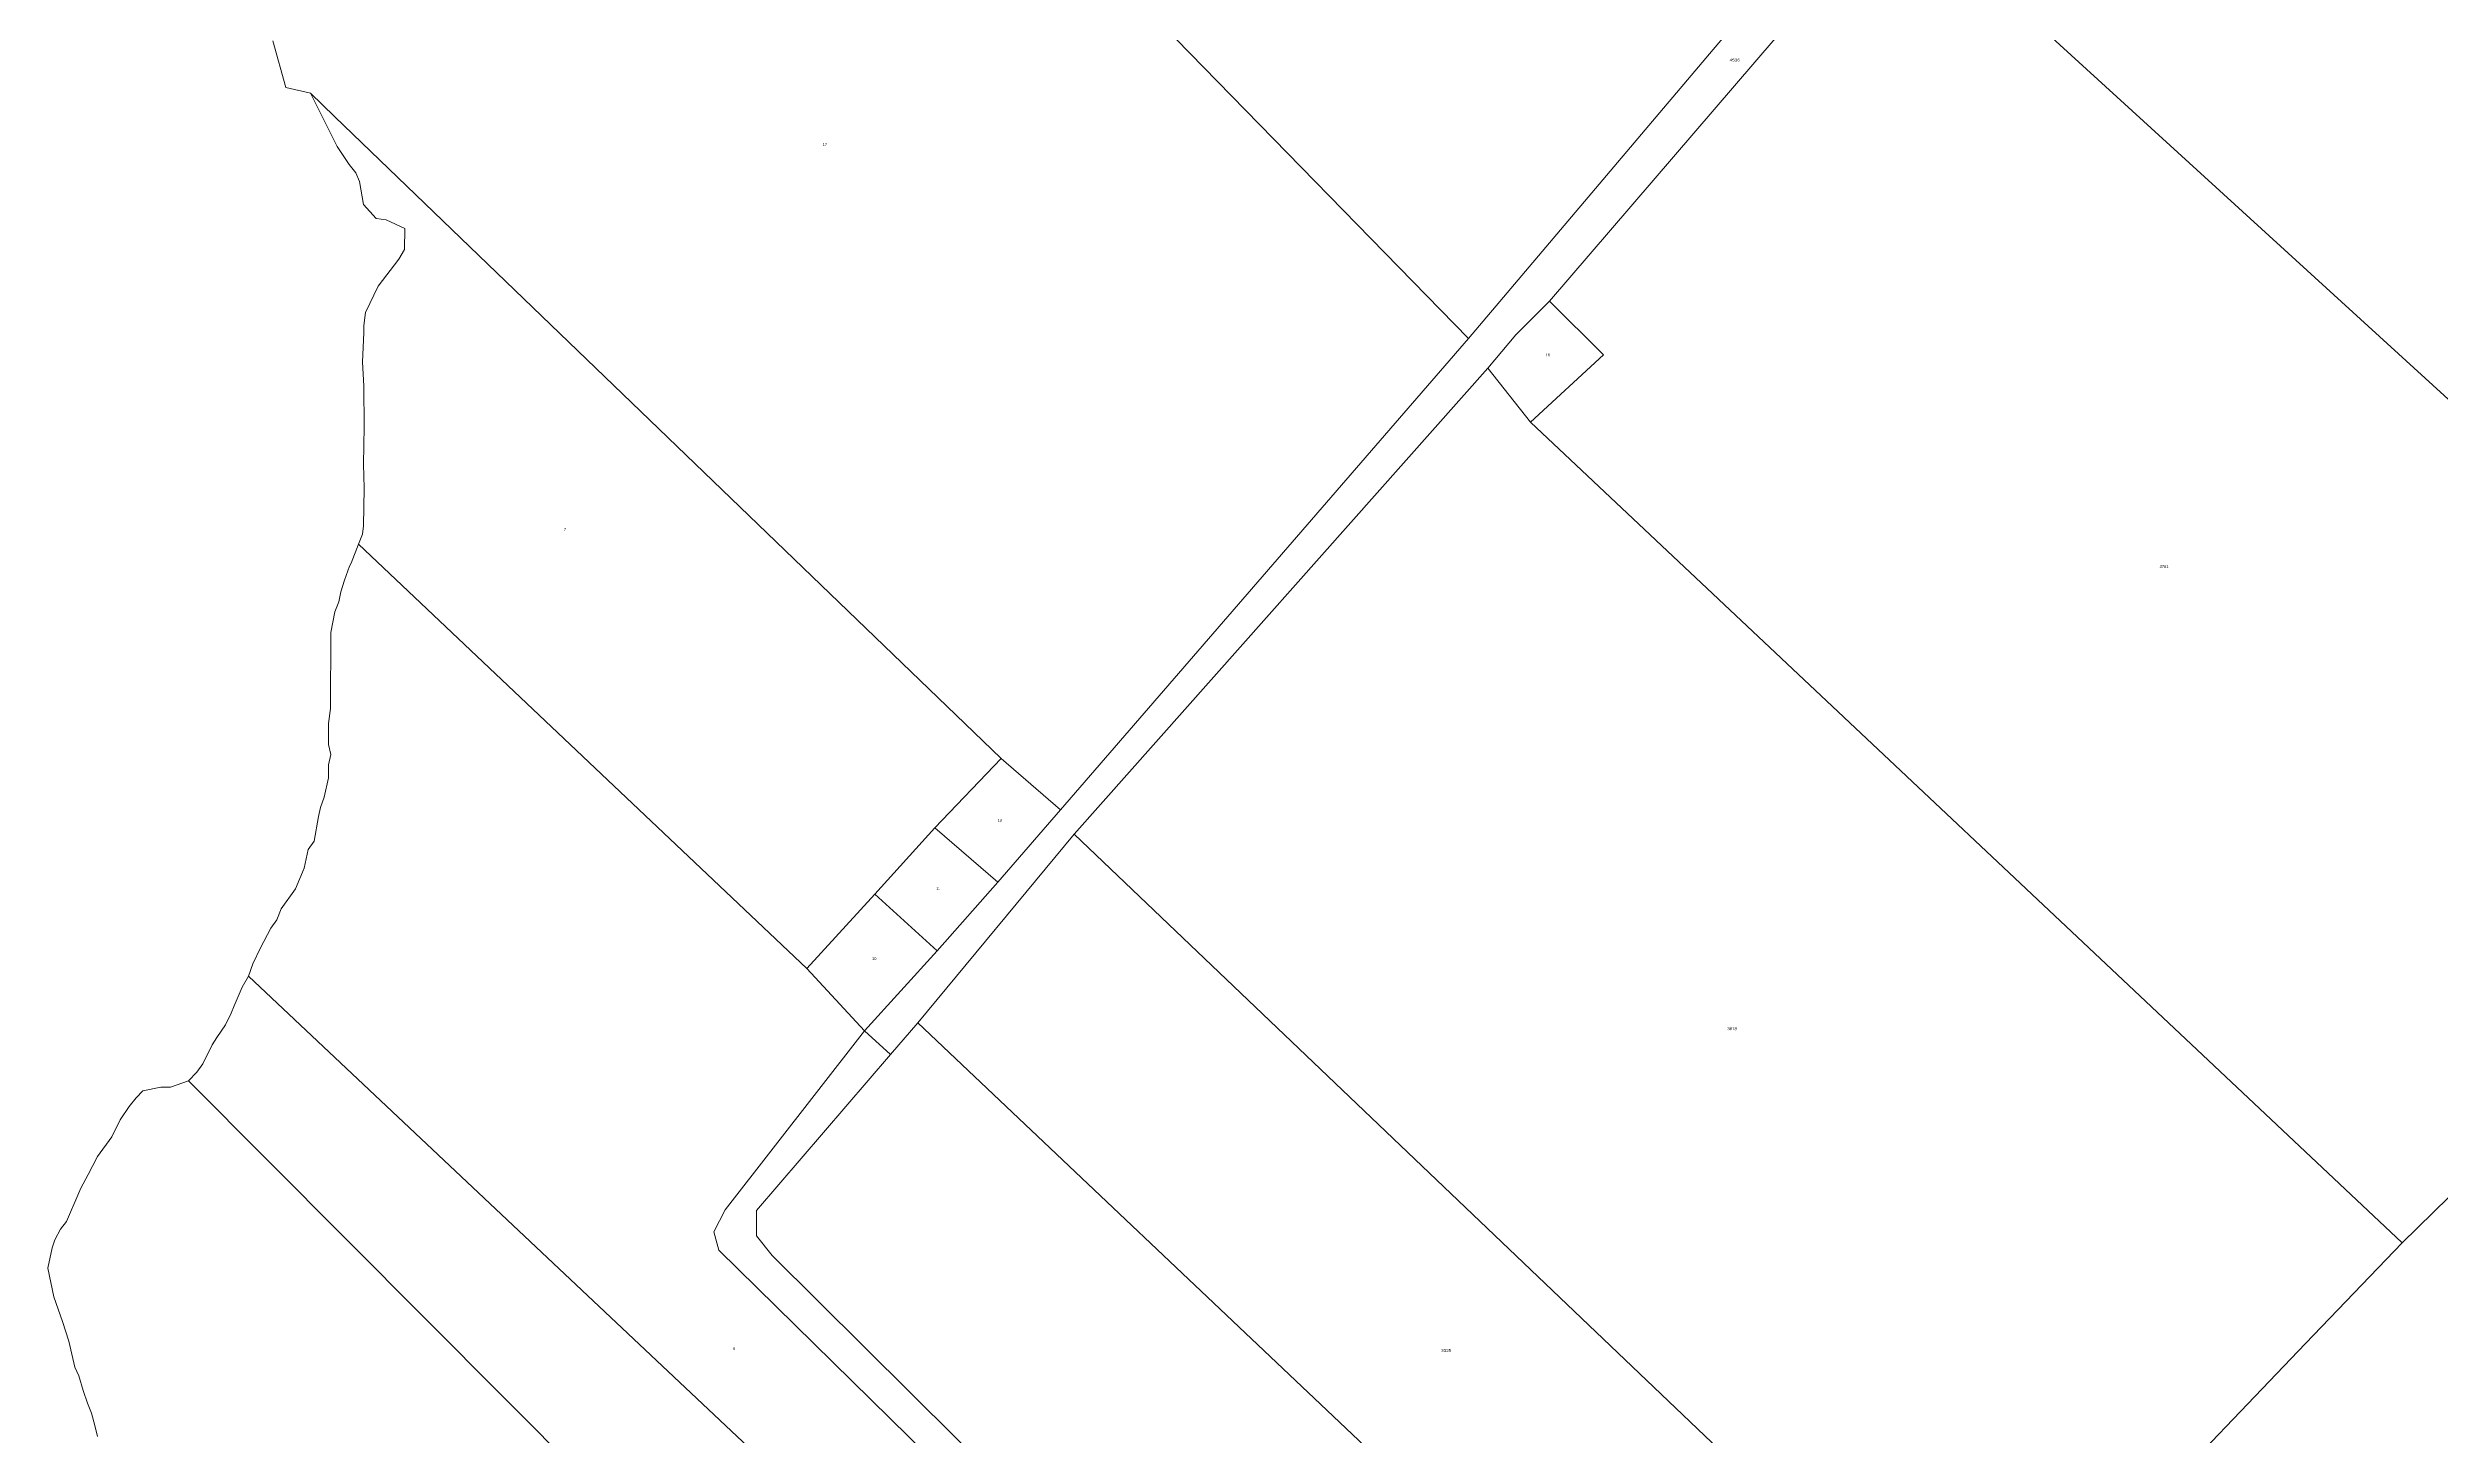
# Model space of a CAD drawing. Header units: metres. Extents: x 208626 to 229755, y 5040476 to 5064226.
# Drawn here: x 217772 to 218932, y 5041454 to 5042127 of the extents above; entities that cross this region are included whole.
import ezdxf

# ---------------------------------------------------------------- set-up
doc = ezdxf.new("R2010")
doc.units = ezdxf.units.M
doc.header["$LTSCALE"] = 0.56
doc.layers.add('6', color=7, linetype='Continuous', lineweight=13)
doc.layers.add('61', color=7, linetype='Continuous')

msp = doc.modelspace()

# ---------------------------------------------------------------- linework, layer by layer
at = {"layer": '6'}
for points in [[(218430.3323, 5042398.2113), (218432.9051, 5042398.913), (218437.7681, 5042401.5351), (218446.2369, 5042410.0618), (218451.1486, 5042413.0244), (218603.3022, 5042267.2117), (218654.2213, 5042214.4067), (218460.6242, 5041985.7249), (218062.0326, 5042393.9233)], [(218062.0326, 5042393.9233), (218460.6242, 5041985.7249), (218415.6712, 5041933.8256), (218262.8069, 5041757.3403), (218234.017, 5041782.2187), (217910.9282, 5042093.391), (217899.2495, 5042104.6389), (217887.3428, 5042107.4368), (217881.041, 5042129.9432)], [(218476.5908, 5041104.6334), (217869.3061, 5041676.5922), (217871.3157, 5041682.5876), (217875.1339, 5041690.3208), (217880.0155, 5041699.9872), (217883.0121, 5041703.9505), (217885.0903, 5041709.3153), (217892.0985, 5041719.0301), (217896.1918, 5041729.0192), (217898.1884, 5041738.1214), (217901.04, 5041742.0363), (217903.1183, 5041754.071), (217904.1332, 5041758.4692), (217905.9215, 5041763.4958), (217907.9998, 5041772.7756), (217907.9515, 5041779.1071), (217909.1115, 5041784.037), (217907.9515, 5041788.9185), (217907.9998, 5041793.1718), (217907.9998, 5041799.1166), (217908.9625, 5041806.3156), (217909.0969, 5041843.2834), (217911.1414, 5041853.2488), (217913.0747, 5041858.0336), (217913.993, 5041862.9152), (217915.8183, 5041868.5559), (217918.1496, 5041875.3849), (217918.9712, 5041876.8349), (217922.5397, 5041886.0316), (218139.9095, 5041680.3657), (218167.7932, 5041650.1584), (218100.2462, 5041563.4125), (218094.7187, 5041552.6895), (218097.1833, 5041543.8013), (218484.5589, 5041163.3977)], [(218484.5589, 5041163.3977), (218097.1833, 5041543.8013), (218094.7187, 5041552.6895), (218100.2462, 5041563.4125), (218167.7932, 5041650.1584), (218180.4595, 5041638.6321), (218115.5196, 5041563.0899), (218115.5196, 5041550.7985), (218123.0835, 5041541.3436), (218525.1556, 5041142.0419)], [(217771.9799, 5041535.1735), (217774.0712, 5041544.9857), (217775.4033, 5041548.8517), (217778.0828, 5041554.0722), (217781.0794, 5041557.8421), (217786.9759, 5041571.7134), (217787.9425, 5041573.8884), (217791.4721, 5041580.4758), (217796.1107, 5041589.258), (217802.9255, 5041598.8762), (217807.0821, 5041607.0926), (217811.3837, 5041613.4725), (217814.7186, 5041617.7741), (217818.0535, 5041621.0607), (217826.8017, 5041622.9456), (217831.4899, 5041622.9456), (217840.093, 5041625.9906), (218413.8425, 5041049.8532)], [(217784.9943, 5041487.0837), (217782.1427, 5041499.7951), (217779.1046, 5041509.3632), (217774.9374, 5041521.1929), (217771.9799, 5041535.1735)], [(217796.0624, 5041453.6378), (217794.7574, 5041458.9543), (217793.1141, 5041464.9475), (217791.1808, 5041469.6357), (217789.0523, 5041475.8906), (217787.0242, 5041483.0238), (217784.9943, 5041487.0837)]]:
    msp.add_lwpolyline(points, dxfattribs=at)
for points in [[(218167.7932, 5041650.1584), (218203.0351, 5041688.8858), (218232.4679, 5041722.1913), (218262.8069, 5041757.3403), (218415.6712, 5041933.8256), (218460.6242, 5041985.7249), (218654.2213, 5042214.4067), (218691.9391, 5042249.2957), (218842.2676, 5042406.8683), (218846.0786, 5042411.2404), (218857.8975, 5042401.1099), (218818.2938, 5042354.9056), (218707.0262, 5042238.9233), (218669.3084, 5042201.2055), (218499.8724, 5042003.777), (218483.525, 5041987.5392), (218469.9923, 5041971.4068), (218269.3816, 5041745.5271), (218193.7042, 5041654.0391), (218180.4595, 5041638.6321)], [(218707.0262, 5042238.9233), (218818.2938, 5042354.9056), (218854.1257, 5042319.0737), (218863.5552, 5042328.5031), (218898.4442, 5042357.7345), (219273.2119, 5041999.1026), (219324.7365, 5041944.3428), (219140.0885, 5041769.603), (218734.3716, 5042139.914), (218773.9754, 5042171.9742)], [(218490.6074, 5041945.1001), (218525.9807, 5041977.7274), (218499.8724, 5042003.777), (218669.3084, 5042201.2055), (218734.3716, 5042139.914), (219140.0885, 5041769.603), (218913.0809, 5041547.4489)], [(217899.2495, 5042104.6389), (217910.9282, 5042093.391), (218234.017, 5041782.2187), (218201.8733, 5041748.5259), (218172.8277, 5041716.3822), (218139.9095, 5041680.3657), (217922.5397, 5041886.0316), (217924.5778, 5041890.9479), (217925.0611, 5041894.9595), (217925.2283, 5041913.1861), (217924.9595, 5041924.747), (217925.3627, 5041942.8948), (217925.0939, 5041962.6558), (217924.5301, 5041974.379), (217925.1366, 5041988.4833), (217925.1094, 5041991.9623), (217926.0278, 5041998.3905), (217932.0693, 5042011.1502), (217942.1707, 5042024.1516), (217944.8549, 5042028.7946), (217945.0707, 5042039.0862), (217935.9826, 5042043.1784), (217931.1432, 5042043.8505), (217924.9595, 5042050.7064), (217923.0775, 5042061.7295), (217921.1945, 5042066.0556), (217918.0529, 5042070.0672), (217912.2047, 5042078.8153)], [(218469.9923, 5041971.4068), (218483.525, 5041987.5392), (218499.8724, 5042003.777), (218525.9807, 5041977.7274), (218490.6074, 5041945.1001)], [(218269.3816, 5041745.5271), (218469.9923, 5041971.4068), (218490.6074, 5041945.1001), (218913.0809, 5041547.4489), (218866.3041, 5041498.5633), (218705.0519, 5041330.0417)], [(218201.8733, 5041748.5259), (218234.017, 5041782.2187), (218262.8069, 5041757.3403), (218232.4679, 5041722.1913)], [(218172.8277, 5041716.3822), (218201.8733, 5041748.5259), (218232.4679, 5041722.1913), (218203.0351, 5041688.8858)], [(218193.7042, 5041654.0391), (218269.3816, 5041745.5271), (218705.0519, 5041330.0417), (218627.055, 5041243.698)], [(218139.9095, 5041680.3657), (218172.8277, 5041716.3822), (218203.0351, 5041688.8858), (218167.7932, 5041650.1584)], [(217840.093, 5041625.9906), (217844.2013, 5041630.0988), (217847.1495, 5041634.1104), (217851.6444, 5041643.4385), (217853.8468, 5041647.0179), (217858.0726, 5041653.1533), (217860.8759, 5041658.6631), (217862.2775, 5041662.3364), (217866.1924, 5041671.3262), (217869.3061, 5041676.5922), (218476.5908, 5041104.6334), (218409.1858, 5041045.4651), (218413.8425, 5041049.8532)], [(218115.5196, 5041550.7985), (218115.5196, 5041563.0899), (218180.4595, 5041638.6321), (218193.7042, 5041654.0391), (218627.055, 5041243.698), (218545.1932, 5041164.4369), (218525.1556, 5041142.0419), (218123.0835, 5041541.3436)]]:
    msp.add_lwpolyline(points, close=True, dxfattribs=at)

# ---------------------------------------------------------------- texts
at = {"layer": '61'}
for s, width, p in [('4536', 1.2, (218587.1406, 5042120)), ('17', 0.85, (218147.5625, 5042079)), ('16', 0.85, (218497.9844, 5041977)), ('7', 0.85, (218022.1406, 5041892.5)), ('3761', 1.05, (218795.5703, 5041874.5)), ('12', 0.85, (218232.3438, 5041751.5)), ('11', 0.65, (218202.6406, 5041718.5)), ('10', 0.85, (218171.4688, 5041684.5)), ('3818', 1.1, (218586.0781, 5041650.5)), ('6', 0.85, (218104.1563, 5041495.5)), ('3325', 1.2, (218447.2813, 5041494.5))]:
    msp.add_text(s, height=1.4, dxfattribs=dict(at, width=width)).set_placement(p)

doc.saveas('drawing.dxf')
